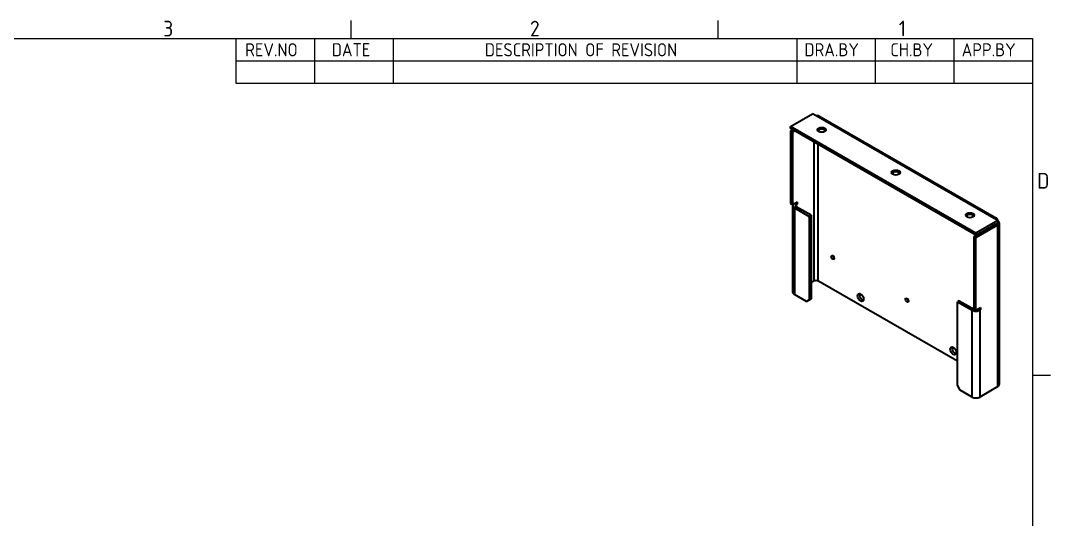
# Model space of a CAD drawing. Header units: millimetres. Extents: x 0 to 840, y 0 to 594.
# Drawn here: x 433.9 to 826.8, y 390.5 to 580.8 of the extents above; entities that cross this region are included whole.
import ezdxf

# ---------------------------------------------------------------- set-up
doc = ezdxf.new("R2010")
doc.units = ezdxf.units.MM
doc.header["$LTSCALE"] = 2
doc.layers.get('0').update_dxf_attribs({"color": 3, "lineweight": 25})
for name, color, linetype, lineweight in [('가시적인 것(ISO)', 3, 'Continuous', 40), ('가시적인 좁은 것(ISO)', 3, 'Continuous', 35), ('경계(ISO)', 7, 'Continuous', 25), ('기호(ISO)', 5, 'Continuous', 25)]:
    doc.layers.add(name, color=color, linetype=linetype, lineweight=lineweight)
doc.styles.add('ISO Proportiona M2B', font='isocp.shx')
doc.styles.add('문자 텍스트_M2B', font='isocp.shx')

# ---------------------------------------------------------------- blocks, each defined once
blk = doc.blocks.new('경계 Default Border')
at = {"layer": '경계(ISO)'}
for p, q in [((280, 287.0000076293945), (280, 290.4000091552734)), ((350, 287.0000076293945), (350, 290.4000091552734)), ((410, 222.7499961853027), (413.4000015258789, 222.7499961853027))]:
    blk.add_line(p, q, dxfattribs=at)
at = {"layer": '경계(ISO)', "flags": 128}
blk.add_lwpolyline([(10, 10), (10, 287.0000076293945), (410, 287.0000076293945), (410, 10), (10, 10)], dxfattribs=at)
at = {"layer": '경계(ISO)', "color": 2, "char_height": 3.00000011920929, "attachment_point": 7, "style": '문자 텍스트_M2B'}
for s, insert in [('3', (244.1685395229535, 287.3713945155963)), ('2', (314.127739416884, 287.3713945155963)), ('1', (384.4860661041481, 287.4)), ('D', (410.878270202895, 258.3463944559917))]:
    blk.add_mtext(s, dxfattribs=dict(at, insert=insert))
blk = doc.blocks.new('리비전 내역')
at = {"layer": '기호(ISO)'}
for p, q in [((258, 287.0000076293945), (410, 287.0000076293945)), ((258, 287.0000076293945), (258, 282.7200076293945)), ((273, 287.0000076293945), (273, 282.7200076293945)), ((288, 287.0000076293945), (288, 282.7200076293945)), ((365, 287.0000076293945), (365, 282.7200076293945)), ((380, 287.0000076293945), (380, 282.7200076293945)), ((395, 287.0000076293945), (395, 282.7200076293945)), ((410, 287.0000076293945), (410, 282.7200076293945)), ((258, 282.7200076293945), (410, 282.7200076293945)), ((258, 282.7200076293945), (258, 278.4400076293945)), ((273, 282.7200076293945), (273, 278.4400076293945)), ((288, 282.7200076293945), (288, 278.4400076293945)), ((365, 282.7200076293945), (365, 278.4400076293945)), ((380, 282.7200076293945), (380, 278.4400076293945)), ((395, 282.7200076293945), (395, 278.4400076293945)), ((410, 282.7200076293945), (410, 278.4400076293945)), ((258, 278.4400076293945), (410, 278.4400076293945))]:
    blk.add_line(p, q, dxfattribs=at)
at = {"layer": '기호(ISO)', "color": 2, "char_height": 2.5, "attachment_point": 7, "style": 'ISO Proportiona M2B'}
for s, insert in [('REV.NO', (259.7871163682308, 283.5831900503393)), ('DATE', (276.3142317728366, 283.5831900503393)), ('DESCRIPTION OF REVISION', (305.5070204333629, 283.5831900503393)), ('DRA.BY', (366.4757339553204, 283.5831900503393)), ('CH.BY', (382.8642915086117, 283.5831900503393)), ('APP.BY', (396.4777339604404, 283.5831900503393))]:
    blk.add_mtext(s, dxfattribs=dict(at, insert=insert))

msp = doc.modelspace()

# ---------------------------------------------------------------- linework, layer by layer
at = {"layer": '가시적인 것(ISO)'}
for p, q in [((727.6927764537161, 540.4429737711151), (736.0012811326567, 545.2275234081758)), ((737.41549469503, 544.4131319805912), (736.0012811326567, 545.2275234081758)), ((738.4135591181984, 544.5112046031967), (806.295810112117, 505.4204160791385)), ((727.6927764537161, 539.6254266462726), (727.6927764537161, 540.4429737711151)), ((798.4034545723813, 499.7234023918878), (727.6927764537161, 540.4429737711151)), ((798.4034545723813, 498.9058552670452), (727.6927764537161, 539.6254266462726)), ((728.4026232133145, 539.2166530838514), (727.6927764537161, 538.80787952143)), ((728.3998832349026, 538.4006838076377), (727.6927764537161, 538.80787952143)), ((727.6927764537161, 538.80787952143), (727.6927764537161, 511.0112772767836)), ((728.3998832349026, 538.4006838076377), (729.1097299945011, 538.8094573700591)), ((728.3998832349026, 538.4006838076377), (728.3998832349027, 510.6040815629913)), ((727.6927764537161, 511.0112772767836), (728.3998832349027, 510.6040815629913)), ((728.3998832349027, 510.6040815629913), (730.1676501878688, 511.6220708474724)), ((729.106990016089, 511.0081215795259), (729.4605434066821, 511.2117194364221)), ((729.4605434066821, 511.2117194364221), (729.4605434066821, 511.2148751336798)), ((730.1676501878688, 510.8045237226298), (729.4605434066821, 511.2117194364221)), ((730.1676501878688, 510.8045237226298), (729.8140967972756, 510.6009258657336)), ((730.1676501878688, 511.6220708474724), (730.1676501878688, 510.8045237226298)), ((728.5212035784622, 477.0830715958185), (728.5212035784622, 510.1937301519413)), ((729.1069900160893, 509.3793387243566), (734.7638442655825, 506.1217730140183)), ((735.470951046769, 506.5289687278107), (729.8140967972757, 509.7865344381489)), ((735.470951046769, 506.5289687278107), (734.7638442655825, 506.1217730140183)), ((734.7638442655825, 506.1217730140183), (734.7638442655825, 474.2374351451593)), ((735.470951046769, 506.5289687278107), (735.470951046769, 474.6446308589517)), ((797.6963477911945, 498.4955038559949), (806.0048524701352, 503.2800534930556)), ((806.711959251322, 504.5079520289484), (798.4034545723813, 499.7234023918878)), ((798.4034545723813, 498.9058552670452), (806.711959251322, 503.6904049041058)), ((806.711959251322, 504.5079520289484), (805.2977456889487, 505.322343456533)), ((806.711959251322, 503.6904049041058), (806.711959251322, 504.5079520289484)), ((807.2977456889487, 503.6872492068478), (807.2977456889487, 441.9624412812361)), ((798.4034545723812, 498.0883081422027), (806.711959251322, 502.8728577792633)), ((798.4034545723813, 498.9058552670452), (798.4034545723813, 499.7234023918878)), ((797.6963477911945, 470.6989016113486), (797.6963477911945, 498.4955038559949)), ((797.6963477911945, 498.4955038559949), (798.4034545723812, 498.0883081422027)), ((798.4034545723812, 470.2917058975563), (798.4034545723812, 498.0883081422027)), ((735.470951046769, 480.747833019951), (736.7083879138434, 481.4604255190866)), ((791.3323867605146, 450.8189480562166), (738.1226014762165, 481.4604255190867)), ((733.7031840938026, 473.6219080285839), (729.1069900160893, 476.2686801682337)), ((734.7638442655825, 474.2374351451593), (733.7031840938026, 473.6219080285839)), ((733.7031840938026, 473.6219080285839), (734.4102908749891, 474.0291037423764)), ((734.4102908749891, 474.0291037423764), (735.470951046769, 474.6446308589517)), ((735.470951046769, 474.6446308589517), (734.7638442655825, 474.2374351451593)), ((792.0394935417011, 473.9533116244289), (791.3323867605146, 473.5461159106365)), ((791.3323867605146, 473.5461159106365), (796.9892410100078, 470.2885502002983)), ((791.3323867605146, 441.6617780417774), (791.3323867605146, 473.5461159106365)), ((792.0394935417011, 473.9533116244289), (797.6963477911943, 470.6957459140907)), ((797.6963477911945, 470.6989016113486), (798.4034545723812, 470.2917058975563)), ((798.4034545723812, 470.2917058975563), (800.1712215253474, 471.3096951820373)), ((799.1105613535674, 470.6957459140908), (799.4641147441607, 470.899343770987)), ((799.4641147441607, 470.899343770987), (799.4641147441607, 470.9024994682448)), ((799.4641147441607, 470.899343770987), (800.1712215253474, 470.4921480571948)), ((800.1712215253474, 470.4921480571948), (799.8176681347542, 470.2885502002985)), ((800.1712215253474, 471.3096951820373), (800.1712215253474, 470.4921480571948)), ((792.3930469322947, 439.8246637838253), (791.3323867605146, 441.6617780417774)), ((806.711959251322, 441.1480498536515), (799.8176681347542, 437.1778916441757)), ((796.9892410100078, 437.1778916441755), (792.3930469322947, 439.8246637838253))]:
    msp.add_line(p, q, dxfattribs=at)
for centre, major_axis, ratio, start_param, end_param in [((737.41549469503, 542.7780377309061), (0.9980644231683635, 1.733166872290598), 0.5780931159156388, 3.624928063121581e-14, 0.7834644549744199), ((739.536815038591, 538.7108141388696), (-1.624999999999999, 4.510281037539698e-15), 0.5758617009853134, 3.361781985368942, 6.062995975400373), ((739.536815038591, 538.7108141388698), (-1.22925, -3.469446951953614e-17), 0.5758617009853119, 2.774902733601238, 6.649875227168142), ((767.8210862860572, 522.4229855871788), (-1.625, -6.938893903907228e-16), 0.5758617009853128, 3.361781985368936, 6.062995975400367), ((767.8210862860572, 522.4229855871788), (-1.229249999999999, 0), 0.5758617009853119, 2.774902733601238, 6.649875227168142), ((730.5212035784622, 510.1937301519413), (-1.999999999999984, -2.775557561562891e-16), 0.5758617009853118, 5.497787143782283, 7.068583470577171), ((730.5212035784622, 510.1937301519413), (-1.000000000000012, -1.040834085586084e-16), 0.5758617009853119, 5.497787143782332, 7.068583470577215), ((796.1053575335233, 506.1351570354879), (-1.624999999999997, -6.591949208711868e-16), 0.5758617009853129, 3.36178198536901, 6.062995975400441), ((796.1053575335233, 506.1351570354879), (-1.229249999999998, -1.387778780781446e-16), 0.5758617009853119, 2.774902733601238, 6.649875227168142), ((805.2977456889487, 503.6872492068478), (0.9980644231683653, 1.733166872290607), 0.5780931159156393, 5.499720852205137, 7.066649762154001), ((805.2977456889465, 503.6872492068489), (1.000000000002767, 3.469446951953614e-17), 0.575861700985312, 5.497787143782431, 5.585848709899734), ((805.2977456889487, 503.6872492068478), (1.999999999999993, 2.081668171172169e-16), 0.5758617009853118, 5.497787143782283, 7.068583470577171), ((744.4865625068961, 490.873262395179), (0.4044656074891941, -0.7023658749956263), 0.5780931159158106, 4.198319476408336, 5.226458484361074), ((737.41549469503, 481.0532298052943), (0.9999999999999964, -5.960509863456309e-14), 0.5758617009853118, 0.7853981633977147, 2.356194490192612), ((730.5212035784622, 477.0830715958185), (-2.000000000000033, -2.081668171172169e-16), 0.5758617009853119, 0, 0.7853981633975851), ((755.0931642246958, 475.5679215338164), (0.8109273438247393, -1.408198083735856), 0.5780931159158106, 3.590857700694016, 5.833920260074678), ((772.7708337543622, 474.5854338434881), (0.4044656074892057, -0.7023658749956465), 0.5780931159158106, 4.198319476408233, 5.226458484361074), ((798.4034545723807, 471.1029416278831), (2.000000000000015, 1.193489751472044e-13), 0.5758617009853118, 3.926990816987155, 5.497787143782066), ((798.4034545723803, 471.1029416278828), (0.9999999999992504, 5.967448757360216e-14), 0.5758617009853118, 3.926990816987214, 4.015052383108357), ((798.4034545723831, 471.1029416278816), (0.999999999996559, 6.93889390390723e-17), 0.575861700985312, 5.409725577664597, 5.497787143782457), ((790.4485032840286, 455.2081358442026), (0.8109273438247393, -1.408198083735856), 0.5780931159158106, 3.590857700694016, 5.833920260074678), ((805.2977456889487, 441.9624412812361), (1.999999999999976, 7.771561172376005e-16), 0.5758617009853118, 5.497787143782282, 6.283185307179584), ((798.4034545723807, 437.9922830717602), (-1.999999999999984, 1.191408083300871e-13), 0.5758617009853118, 0.7853981633978524, 2.356194490192756)]:
    msp.add_ellipse(centre, major_axis=major_axis, ratio=ratio, start_param=start_param, end_param=end_param, dxfattribs=at)
for centre, major_axis, ratio in [((739.536815038591, 539.119587701291), (-1.625, 9.901801600875615e-14), 0.575861700985311), ((767.8210862860572, 522.8317591496001), (-1.625, 9.901801600875615e-14), 0.575861700985311), ((796.1053575335233, 506.5439305979091), (-1.625, 9.901801600875615e-14), 0.575861700985311), ((743.7794557257097, 490.4660666813867), (-0.4044656074891602, 0.7023658749956639), 0.5780931159158106), ((754.3860574435093, 475.160725820024), (-0.810927343824658, 1.408198083735908), 0.5780931159158107), ((772.0637269731758, 474.1782381296957), (-0.4044656074891602, 0.7023658749956639), 0.5780931159158106), ((789.7413965028421, 454.8009401304103), (-0.810927343824658, 1.408198083735908), 0.5780931159158107)]:
    msp.add_ellipse(centre, major_axis=major_axis, ratio=ratio, dxfattribs=at)
at = {"layer": '가시적인 좁은 것(ISO)'}
for p, q in [((805.2977456889487, 505.322343456533), (737.41549469503, 544.4131319805912)), ((736.7083879138434, 481.4604255190866), (736.7083879138434, 534.4336812954225)), ((738.1226014762165, 533.6192898678381), (738.1226014762165, 481.4604255190867)), ((729.8140967972756, 510.6009258657336), (729.106990016089, 511.0081215795259)), ((729.8140967972757, 509.7865344381489), (729.1069900160893, 509.3793387243566)), ((729.1069900160893, 509.3793387243566), (729.1069900160893, 476.2686801682337)), ((729.8140967972756, 510.6009258657336), (729.8140967972756, 509.7865344381489)), ((806.0048524701351, 503.2800534930556), (806.0048524701351, 503.2832091903132)), ((806.711959251322, 502.8728577792633), (806.0048524701352, 503.2800534930556)), ((806.711959251322, 441.1480498536515), (806.711959251322, 502.8728577792633)), ((796.9892410100078, 470.2885502002983), (797.6963477911943, 470.6957459140907)), ((796.9892410100078, 437.1778916441755), (796.9892410100078, 470.2885502002983)), ((799.1105613535674, 470.6957459140908), (799.8176681347542, 470.2885502002985)), ((799.8176681347542, 470.2885502002985), (799.8176681347542, 437.1778916441757))]:
    msp.add_line(p, q, dxfattribs=at)

# ---------------------------------------------------------------- block references
at = {"xscale": 2, "yscale": 2, "zscale": 2}
msp.add_blockref('경계 Default Border', (0, 0), dxfattribs=at)
at = {"layer": '기호(ISO)', "xscale": 2, "yscale": 2, "zscale": 2}
msp.add_blockref('리비전 내역', (0, 0), dxfattribs=at)

doc.saveas('drawing.dxf')
